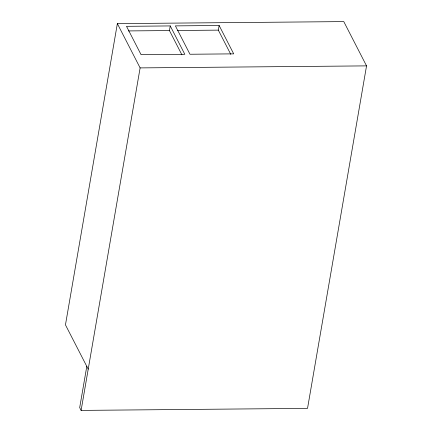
<?xml version="1.0" encoding="UTF-8"?>
<svg xmlns="http://www.w3.org/2000/svg" width="432" height="432" viewBox="0 0 432 432"><rect width="100%" height="100%" fill="white"/><g stroke="black" fill="none" stroke-linecap="round" stroke-linejoin="round"><path stroke-width="0.65" d="M86.794 366.385L79.688 407.63L81.113 410.4L307.535 408.38L366.541 65.88L343.78 21.6L117.358 23.62L65.459 324.869L88.22 369.149M81.113 410.4L140.119 67.9L117.358 23.62M181.894 54.794L169.441 30.564L170.24 25.925L126.5 26.32L141.08 54.686L184.82 54.297L170.24 25.925M230.785 54.356L218.327 30.127L219.127 25.493L175.387 25.882L189.967 54.248L233.707 53.86L219.127 25.493M128.396 30.926L169.441 30.564M177.282 30.494L218.327 30.127M140.119 67.9L366.541 65.88"/></g></svg>
